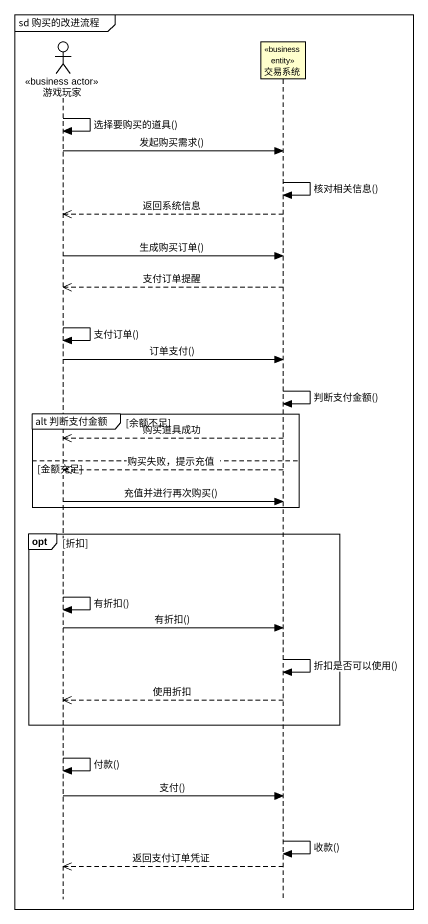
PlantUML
@startuml
mainframe sd 购买的改进流程
hide footbox
actor 游戏玩家 <<business actor>>
participant 交易系统 <<business entity>>

游戏玩家 -> 游戏玩家 : 选择要购买的道具()
游戏玩家 -> 交易系统 : 发起购买需求()
交易系统 -> 交易系统 : 核对相关信息()
交易系统 -->> 游戏玩家 : 返回系统信息
游戏玩家 -> 交易系统 : 生成购买订单()
交易系统 -->> 游戏玩家 : 支付订单提醒
游戏玩家 -> 游戏玩家 : 支付订单()
游戏玩家 -> 交易系统 : 订单支付()
交易系统 -> 交易系统 : 判断支付金额()
group alt 判断支付金额 [余额不足]
  交易系统 -->> 游戏玩家 : 购买道具成功
else 金额充足
  交易系统 -->> 游戏玩家 : 购买失败，提示充值
  游戏玩家 -> 交易系统 : 充值并进行再次购买()
end
opt 折扣
  游戏玩家 -> 游戏玩家 : 有折扣()
  游戏玩家 -> 交易系统 : 有折扣()
  交易系统 -> 交易系统 : 折扣是否可以使用()
  交易系统 -->> 游戏玩家 : 使用折扣
end
游戏玩家 -> 游戏玩家 : 付款()
游戏玩家 -> 交易系统 : 支付()
交易系统 -> 交易系统 : 收款()
交易系统 -->> 游戏玩家 : 返回支付订单凭证
@enduml
